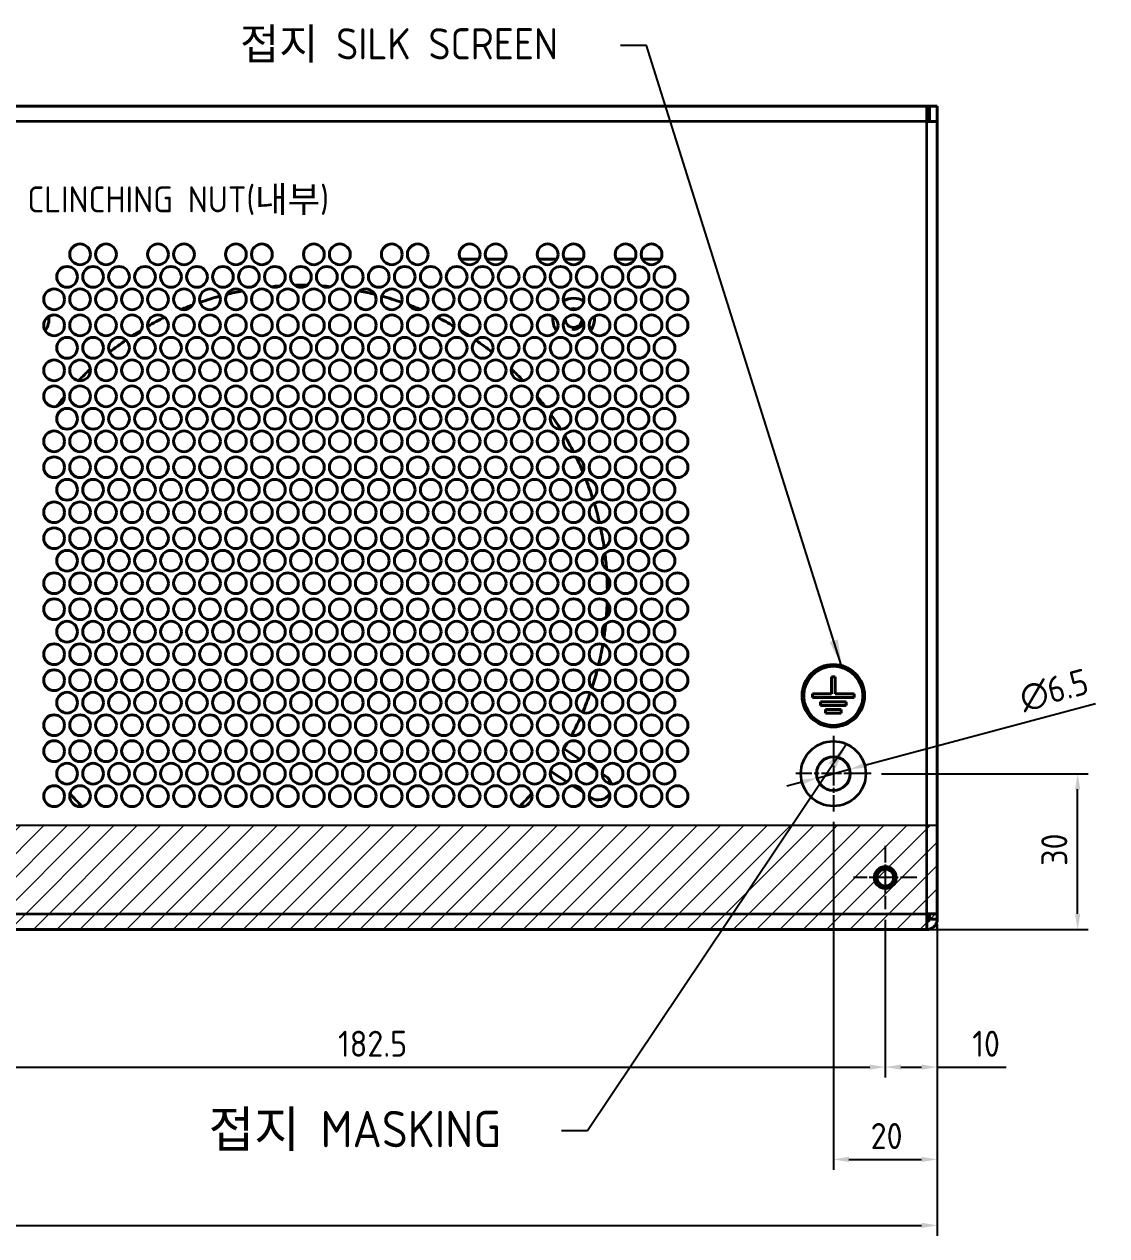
# Model space of a CAD drawing. Header units: millimetres. Extents: x 0 to 1682, y 0 to 1188.
# Drawn here: x 308.7 to 517.1, y 224.6 to 457.8 of the extents above; entities that cross this region are included whole.
import ezdxf

# ---------------------------------------------------------------- set-up
doc = ezdxf.new("R2010")
doc.units = ezdxf.units.MM
doc.header["$LTSCALE"] = 2
doc.linetypes.add('CHAIN', pattern=[0.3543, 0.2362, -0.0295, 0.0591, -0.0295])
for name, color, linetype, lineweight in [('가시적인 것(ISO)', 3, 'Continuous', 40), ('가시적인 좁은 것(ISO)', 3, 'Continuous', 35), ('기호(ISO)', 5, 'Continuous', 25), ('스케치 형상(ISO)', 3, 'Continuous', 25), ('중심 표식(ISO)', 1, 'Continuous', 25), ('치수(ISO)', 2, 'Continuous', 25), ('해치(ISO)', 7, 'Continuous', 18)]:
    doc.layers.add(name, color=color, linetype=linetype, lineweight=lineweight)
doc.styles.add('치수 텍스트_PSTEK_POSCO', font='isocp.shx')
doc.dimstyles.new('치수_PSTEK_POSCO', dxfattribs={"dimscale": 2, "dimtxt": 2.5, "dimasz": 1.5, "dimexe": 1, "dimexo": 1, "dimgap": 1, "dimtad": 1, "dimrnd": 1e-08, "dimdsep": 46, "dimtxsty": '치수 텍스트_PSTEK_POSCO', "dimcen": 0.09, "dimdle": 10, "dimclrd": 7, "dimclre": 7, "dimclrt": 2, "dimadec": 1, "dimazin": 2, "dimtfac": 1, "dimtmove": 0, "dimatfit": 3, "dimfxl": 0, "dimtolj": 1, "dimlwd": -1, "dimlwe": -1, "dimarcsym": 0})
doc.dimstyles.new('치수_PSTEK_POSCO$7', dxfattribs={"dimscale": 2, "dimtxt": 2.5, "dimasz": 2.5, "dimexe": 1, "dimexo": 1, "dimgap": 1, "dimtad": 1, "dimrnd": 1e-08, "dimdsep": 46, "dimtxsty": '치수 텍스트_PSTEK_POSCO', "dimcen": 0.09, "dimdle": 10, "dimclrd": 7, "dimclre": 7, "dimclrt": 2, "dimadec": 1, "dimazin": 2, "dimtfac": 1, "dimtmove": 0, "dimatfit": 3, "dimfxl": 0, "dimtolj": 1, "dimlwd": -1, "dimlwe": -1, "dimarcsym": 0})

# ---------------------------------------------------------------- blocks, each defined once
blk = doc.blocks.new('*D56')
at = {"layer": 'Defpoints', "color": 0, "transparency": 16777216}
for p in [(291.95, 287.41), (474.45, 287.41), (474.45, 257.03)]:
    blk.add_point(p, dxfattribs=at)
at = {"layer": '치수(ISO)', "color": 7, "transparency": 16777216}
for p, q in [((291.95, 285.41), (291.95, 255.03)), ((474.45, 285.41), (474.45, 255.03)), ((294.95, 257.03), (471.45, 257.03))]:
    blk.add_line(p, q, dxfattribs=at)
for points in [[(294.95, 257.53), (294.95, 256.53), (291.95, 257.03)], [(471.45, 257.53), (471.45, 256.53), (474.45, 257.03)]]:
    blk.add_solid(points, dxfattribs=at)
at = {"layer": '치수(ISO)', "color": 2, "transparency": 16777216, "insert": (369.11, 261.53), "char_height": 5, "attachment_point": 4, "style": '치수 텍스트_PSTEK_POSCO'}
blk.add_mtext('\\A1;182.5', dxfattribs=at)
blk = doc.blocks.new('*D57')
at = {"layer": 'Defpoints', "color": 0, "transparency": 16777216}
for p in [(474.45, 287.41), (484.45, 286.57), (484.45, 257.03)]:
    blk.add_point(p, dxfattribs=at)
at = {"layer": '치수(ISO)', "color": 7, "transparency": 16777216}
for p, q in [((474.45, 285.41), (474.45, 255.03)), ((484.45, 284.57), (484.45, 255.03)), ((477.45, 257.03), (481.45, 257.03)), ((484.45, 257.03), (497.69, 257.03))]:
    blk.add_line(p, q, dxfattribs=at)
for points in [[(477.45, 257.53), (477.45, 256.53), (474.45, 257.03)], [(481.45, 257.53), (481.45, 256.53), (484.45, 257.03)]]:
    blk.add_solid(points, dxfattribs=at)
at = {"layer": '치수(ISO)', "color": 2, "transparency": 16777216, "insert": (491.19, 261.53), "char_height": 5, "attachment_point": 4, "style": '치수 텍스트_PSTEK_POSCO'}
blk.add_mtext('\\A1;10', dxfattribs=at)
blk = doc.blocks.new('*D58')
at = {"layer": 'Defpoints', "color": 0, "transparency": 16777216}
for p in [(99.45, 286.57), (484.45, 286.57), (484.45, 226.57)]:
    blk.add_point(p, dxfattribs=at)
at = {"layer": '치수(ISO)', "color": 7, "transparency": 16777216}
for p, q in [((99.45, 284.57), (99.45, 224.57)), ((484.45, 284.57), (484.45, 224.57)), ((102.45, 226.57), (481.45, 226.57))]:
    blk.add_line(p, q, dxfattribs=at)
for points in [[(102.45, 227.07), (102.45, 226.07), (99.45, 226.57)], [(481.45, 227.07), (481.45, 226.07), (484.45, 226.57)]]:
    blk.add_solid(points, dxfattribs=at)
at = {"layer": '치수(ISO)', "color": 2, "transparency": 16777216, "insert": (272.34, 231.07), "char_height": 5, "attachment_point": 4, "style": '치수 텍스트_PSTEK_POSCO'}
blk.add_mtext('\\A1;385', dxfattribs=at)
blk = doc.blocks.new('*D61')
at = {"layer": 'Defpoints', "color": 0, "transparency": 16777216}
for p in [(471.7, 313.51), (511.48, 313.51), (482.45, 283.51)]:
    blk.add_point(p, dxfattribs=at)
at = {"layer": '치수(ISO)', "color": 7, "transparency": 16777216}
for p, q in [((473.7, 313.51), (513.48, 313.51)), ((511.48, 286.51), (511.48, 310.51)), ((484.45, 283.51), (513.48, 283.51))]:
    blk.add_line(p, q, dxfattribs=at)
for points in [[(510.98, 310.51), (511.98, 310.51), (511.48, 313.51)], [(510.98, 286.51), (511.98, 286.51), (511.48, 283.51)]]:
    blk.add_solid(points, dxfattribs=at)
at = {"layer": '치수(ISO)', "color": 2, "transparency": 16777216, "insert": (506.98, 295.76), "char_height": 5, "attachment_point": 4, "rotation": 90, "style": '치수 텍스트_PSTEK_POSCO'}
blk.add_mtext('\\A1;30', dxfattribs=at)
blk = doc.blocks.new('*D62')
at = {"layer": 'Defpoints', "color": 0, "transparency": 16777216}
for p in [(464.45, 306.26), (484.45, 286.57), (484.45, 239.27)]:
    blk.add_point(p, dxfattribs=at)
at = {"layer": '치수(ISO)', "color": 7, "transparency": 16777216}
for p, q in [((464.45, 304.26), (464.45, 237.27)), ((484.45, 284.57), (484.45, 237.27)), ((467.45, 239.27), (481.45, 239.27))]:
    blk.add_line(p, q, dxfattribs=at)
for points in [[(467.45, 239.77), (467.45, 238.77), (464.45, 239.27)], [(481.45, 239.77), (481.45, 238.77), (484.45, 239.27)]]:
    blk.add_solid(points, dxfattribs=at)
at = {"layer": '치수(ISO)', "color": 2, "transparency": 16777216, "insert": (471.63, 243.77), "char_height": 5, "attachment_point": 4, "style": '치수 텍스트_PSTEK_POSCO'}
blk.add_mtext('\\A1;20', dxfattribs=at)
blk = doc.blocks.new('*D63')
at = {"layer": 'Defpoints', "color": 0, "transparency": 16777216}
for p in [(461.31, 312.67), (467.59, 314.35)]:
    blk.add_point(p, dxfattribs=at)
at = {"layer": '치수(ISO)', "color": 7, "transparency": 16777216}
for p, q in [((470.49, 315.13), (514.9, 327.03)), ((461.31, 312.67), (467.59, 314.35)), ((458.41, 311.89), (455.51, 311.12))]:
    blk.add_line(p, q, dxfattribs=at)
for points in [[(470.36, 315.61), (470.61, 314.65), (467.59, 314.35)], [(458.28, 312.38), (458.54, 311.41), (461.31, 312.67)]]:
    blk.add_solid(points, dxfattribs=at)
at = {"layer": '치수(ISO)', "color": 2, "transparency": 16777216, "insert": (500.5, 327.83), "char_height": 5, "attachment_point": 4, "rotation": 15, "style": '치수 텍스트_PSTEK_POSCO'}
blk.add_mtext('\\A1;∅6.5', dxfattribs=at)

msp = doc.modelspace()

# ---------------------------------------------------------------- hatches: boundary and pattern name
at = {"layer": '해치(ISO)'}
h = msp.add_hatch(dxfattribs=at)
h.set_pattern_fill('ANSI31', color=1, scale=25.4, style=0)
h.set_pattern_definition([(45, (0, 0), (-2.245064, 2.245064), [])])
h.paths.add_polyline_path([(99.4482, 283.5118), (484.4482, 283.5118), (484.4482, 303.5118), (99.4482, 303.5118)])

# ---------------------------------------------------------------- linework, layer by layer
at = {"layer": '가시적인 것(ISO)'}
for p, q in [((101.4482, 442.0118), (482.4482, 442.0118)), ((482.4482, 442.0118), (482.9482, 442.0118)), ((482.4482, 439.0118), (482.4482, 442.0118)), ((482.9482, 442.0118), (484.4482, 442.0118)), ((482.9482, 439.0118), (482.9482, 442.0118)), ((484.4482, 442.0118), (484.4482, 439.0118)), ((482.4482, 440.5118), (482.9482, 440.5118)), ((482.9482, 440.0118), (482.4482, 440.0118)), ((482.4482, 439.0118), (484.4482, 439.0118)), ((484.4482, 439.0118), (484.4482, 286.5725)), ((396.2083, 412.5118), (393.4482, 412.5118)), ((401.2081, 412.5118), (397.6882, 412.5118)), ((411.2083, 412.5118), (407.6883, 412.5118)), ((416.2081, 412.5118), (412.6882, 412.5118)), ((426.2083, 412.5118), (422.6883, 412.5118)), ((431.2081, 412.5118), (427.6882, 412.5118)), ((464.7982, 332.1618), (464.0982, 332.1618)), ((464.0982, 332.1618), (464.0982, 328.8618)), ((464.7982, 328.8618), (464.7982, 332.1618)), ((464.0982, 328.8618), (460.4482, 328.8618)), ((460.4482, 328.8618), (460.4482, 328.1618)), ((468.4482, 328.8618), (464.7982, 328.8618)), ((468.4482, 328.1618), (468.4482, 328.8618)), ((460.4482, 328.1618), (468.4482, 328.1618)), ((466.9482, 327.3618), (461.9482, 327.3618)), ((461.9482, 327.3618), (461.9482, 326.6618)), ((461.9482, 326.6618), (466.9482, 326.6618)), ((466.9482, 326.6618), (466.9482, 327.3618)), ((465.9482, 325.8618), (462.9482, 325.8618)), ((462.9482, 325.8618), (462.9482, 325.1618)), ((462.9482, 325.1618), (465.9482, 325.1618)), ((465.9482, 325.1618), (465.9482, 325.8618)), ((412.6155, 318.2823), (415.6848, 316.27)), ((416.8452, 315.5092), (418.8208, 314.2139)), ((413.1781, 311.9346), (410.0115, 314.0108)), ((419.9487, 313.4744), (420.6046, 313.0444)), ((416.3256, 309.871), (414.3315, 311.1784)), ((417.8631, 308.863), (417.4488, 309.1346)), ((482.4482, 286.5118), (482.4482, 283.5118)), ((482.9482, 285.5118), (482.9482, 286.5216)), ((482.9482, 285.5118), (484.4482, 285.5118)), ((484.4482, 285.5118), (484.4482, 286.5725)), ((482.4482, 283.5118), (101.4482, 283.5118))]:
    msp.add_line(p, q, dxfattribs=at)
for centre, radius in [((319.4483, 413.4618), 2), ((324.4481, 413.4618), 2), ((334.4483, 413.4618), 2), ((339.4481, 413.4618), 2), ((349.4483, 413.4618), 2), ((354.4481, 413.4618), 2), ((364.4483, 413.4618), 2), ((369.4481, 413.4618), 2), ((379.4483, 413.4618), 2), ((384.4481, 413.4618), 2), ((394.4483, 413.4618), 2), ((399.4481, 413.4618), 2), ((409.4483, 413.4618), 2), ((414.4481, 413.4618), 2), ((424.4483, 413.4618), 2), ((429.4481, 413.4618), 2), ((316.9484, 409.1318), 2), ((321.9482, 409.1318), 2), ((326.9481, 409.1318), 2), ((331.9484, 409.1318), 2), ((336.9482, 409.1318), 2), ((341.9481, 409.1318), 2), ((346.9484, 409.1318), 2), ((351.9482, 409.1318), 2), ((356.9481, 409.1318), 2), ((361.9484, 409.1318), 2), ((366.9482, 409.1318), 2), ((371.9481, 409.1318), 2), ((376.9484, 409.1318), 2), ((381.9482, 409.1318), 2), ((386.9481, 409.1318), 2), ((391.9484, 409.1318), 2), ((396.9482, 409.1318), 2), ((401.9481, 409.1318), 2), ((406.9484, 409.1318), 2), ((411.9482, 409.1318), 2), ((416.9481, 409.1318), 2), ((421.9484, 409.1318), 2), ((426.9482, 409.1318), 2), ((431.9481, 409.1318), 2), ((314.4483, 404.8018), 2), ((319.4483, 404.8018), 2), ((324.4481, 404.8018), 2), ((329.4483, 404.8018), 2), ((334.4483, 404.8018), 2), ((339.4481, 404.8018), 2), ((344.4483, 404.8018), 2), ((349.4483, 404.8018), 2), ((354.4481, 404.8018), 2), ((359.4483, 404.8018), 2), ((364.4483, 404.8018), 2), ((369.4481, 404.8018), 2), ((374.4483, 404.8018), 2), ((379.4483, 404.8018), 2), ((384.4481, 404.8018), 2), ((389.4483, 404.8018), 2), ((394.4483, 404.8018), 2), ((399.4481, 404.8018), 2), ((404.4483, 404.8018), 2), ((409.4483, 404.8018), 2), ((414.4481, 404.8018), 2), ((419.4483, 404.8018), 2), ((424.4483, 404.8018), 2), ((429.4481, 404.8018), 2), ((434.4483, 404.8018), 2), ((314.4483, 399.8018), 2), ((319.4483, 399.8018), 2), ((324.4481, 399.8018), 2), ((329.4483, 399.8018), 2), ((334.4483, 399.8018), 2), ((339.4481, 399.8018), 2), ((344.4483, 399.8018), 2), ((349.4483, 399.8018), 2), ((354.4481, 399.8018), 2), ((359.4483, 399.8018), 2), ((364.4483, 399.8018), 2), ((369.4481, 399.8018), 2), ((374.4483, 399.8018), 2), ((379.4483, 399.8018), 2), ((384.4481, 399.8018), 2), ((389.4483, 399.8018), 2), ((394.4483, 399.8018), 2), ((399.4481, 399.8018), 2), ((404.4483, 399.8018), 2), ((409.4483, 399.8018), 2), ((414.4481, 399.8018), 2), ((419.4483, 399.8018), 2), ((424.4483, 399.8018), 2), ((429.4481, 399.8018), 2), ((434.4483, 399.8018), 2), ((316.9484, 395.4718), 2), ((321.9482, 395.4718), 2), ((326.9481, 395.4718), 2), ((331.9484, 395.4718), 2), ((336.9482, 395.4718), 2), ((341.9481, 395.4718), 2), ((346.9484, 395.4718), 2), ((351.9482, 395.4718), 2), ((356.9481, 395.4718), 2), ((361.9484, 395.4718), 2), ((366.9482, 395.4718), 2), ((371.9481, 395.4718), 2), ((376.9484, 395.4718), 2), ((381.9482, 395.4718), 2), ((386.9481, 395.4718), 2), ((391.9484, 395.4718), 2), ((396.9482, 395.4718), 2), ((401.9481, 395.4718), 2), ((406.9484, 395.4718), 2), ((411.9482, 395.4718), 2), ((416.9481, 395.4718), 2), ((421.9484, 395.4718), 2), ((426.9482, 395.4718), 2), ((431.9481, 395.4718), 2), ((314.4483, 391.1418), 2), ((319.4483, 391.1418), 2), ((324.4481, 391.1418), 2), ((329.4483, 391.1418), 2), ((334.4483, 391.1418), 2), ((339.4481, 391.1418), 2), ((344.4483, 391.1418), 2), ((349.4483, 391.1418), 2), ((354.4481, 391.1418), 2), ((359.4483, 391.1418), 2), ((364.4483, 391.1418), 2), ((369.4481, 391.1418), 2), ((374.4483, 391.1418), 2), ((379.4483, 391.1418), 2), ((384.4481, 391.1418), 2), ((389.4483, 391.1418), 2), ((394.4483, 391.1418), 2), ((399.4481, 391.1418), 2), ((404.4483, 391.1418), 2), ((409.4483, 391.1418), 2), ((414.4481, 391.1418), 2), ((419.4483, 391.1418), 2), ((424.4483, 391.1418), 2), ((429.4481, 391.1418), 2), ((434.4483, 391.1418), 2), ((314.4483, 386.1418), 2), ((319.4483, 386.1418), 2), ((324.4481, 386.1418), 2), ((329.4483, 386.1418), 2), ((334.4483, 386.1418), 2), ((339.4481, 386.1418), 2), ((344.4483, 386.1418), 2), ((349.4483, 386.1418), 2), ((354.4481, 386.1418), 2), ((359.4483, 386.1418), 2), ((364.4483, 386.1418), 2), ((369.4481, 386.1418), 2), ((374.4483, 386.1418), 2), ((379.4483, 386.1418), 2), ((384.4481, 386.1418), 2), ((389.4483, 386.1418), 2), ((394.4483, 386.1418), 2), ((399.4481, 386.1418), 2), ((404.4483, 386.1418), 2), ((409.4483, 386.1418), 2), ((414.4481, 386.1418), 2), ((419.4483, 386.1418), 2), ((424.4483, 386.1418), 2), ((429.4481, 386.1418), 2), ((434.4483, 386.1418), 2), ((316.9484, 381.8118), 2), ((321.9482, 381.8118), 2), ((326.9481, 381.8118), 2), ((331.9484, 381.8118), 2), ((336.9482, 381.8118), 2), ((341.9481, 381.8118), 2), ((346.9484, 381.8118), 2), ((351.9482, 381.8118), 2), ((356.9481, 381.8118), 2), ((361.9484, 381.8118), 2), ((366.9482, 381.8118), 2), ((371.9481, 381.8118), 2), ((376.9484, 381.8118), 2), ((381.9482, 381.8118), 2), ((386.9481, 381.8118), 2), ((391.9484, 381.8118), 2), ((396.9482, 381.8118), 2), ((401.9481, 381.8118), 2), ((406.9484, 381.8118), 2), ((411.9482, 381.8118), 2), ((416.9481, 381.8118), 2), ((421.9484, 381.8118), 2), ((426.9482, 381.8118), 2), ((431.9481, 381.8118), 2), ((314.4483, 377.4818), 2), ((319.4483, 377.4818), 2), ((324.4481, 377.4818), 2), ((329.4483, 377.4818), 2), ((334.4483, 377.4818), 2), ((339.4481, 377.4818), 2), ((344.4483, 377.4818), 2), ((349.4483, 377.4818), 2), ((354.4481, 377.4818), 2), ((359.4483, 377.4818), 2), ((364.4483, 377.4818), 2), ((369.4481, 377.4818), 2), ((374.4483, 377.4818), 2), ((379.4483, 377.4818), 2), ((384.4481, 377.4818), 2), ((389.4483, 377.4818), 2), ((394.4483, 377.4818), 2), ((399.4481, 377.4818), 2), ((404.4483, 377.4818), 2), ((409.4483, 377.4818), 2), ((414.4481, 377.4818), 2), ((419.4483, 377.4818), 2), ((424.4483, 377.4818), 2), ((429.4481, 377.4818), 2), ((434.4483, 377.4818), 2), ((314.4483, 372.4818), 2), ((319.4483, 372.4818), 2), ((324.4481, 372.4818), 2), ((329.4483, 372.4818), 2), ((334.4483, 372.4818), 2), ((339.4481, 372.4818), 2), ((344.4483, 372.4818), 2), ((349.4483, 372.4818), 2), ((354.4481, 372.4818), 2), ((359.4483, 372.4818), 2), ((364.4483, 372.4818), 2), ((369.4481, 372.4818), 2), ((374.4483, 372.4818), 2), ((379.4483, 372.4818), 2), ((384.4481, 372.4818), 2), ((389.4483, 372.4818), 2), ((394.4483, 372.4818), 2), ((399.4481, 372.4818), 2), ((404.4483, 372.4818), 2), ((409.4483, 372.4818), 2), ((414.4481, 372.4818), 2), ((419.4483, 372.4818), 2), ((424.4483, 372.4818), 2), ((429.4481, 372.4818), 2), ((434.4483, 372.4818), 2), ((316.9484, 368.1518), 2), ((321.9482, 368.1518), 2), ((326.9481, 368.1518), 2), ((331.9484, 368.1518), 2), ((336.9482, 368.1518), 2), ((341.9481, 368.1518), 2), ((346.9484, 368.1518), 2), ((351.9482, 368.1518), 2), ((356.9481, 368.1518), 2), ((361.9484, 368.1518), 2), ((366.9482, 368.1518), 2), ((371.9481, 368.1518), 2), ((376.9484, 368.1518), 2), ((381.9482, 368.1518), 2), ((386.9481, 368.1518), 2), ((391.9484, 368.1518), 2), ((396.9482, 368.1518), 2), ((401.9481, 368.1518), 2), ((406.9484, 368.1518), 2), ((411.9482, 368.1518), 2), ((416.9481, 368.1518), 2), ((421.9484, 368.1518), 2), ((426.9482, 368.1518), 2), ((431.9481, 368.1518), 2), ((314.4483, 363.8218), 2), ((319.4483, 363.8218), 2), ((324.4481, 363.8218), 2), ((329.4483, 363.8218), 2), ((334.4483, 363.8218), 2), ((339.4481, 363.8218), 2), ((344.4483, 363.8218), 2), ((349.4483, 363.8218), 2), ((354.4481, 363.8218), 2), ((359.4483, 363.8218), 2), ((364.4483, 363.8218), 2), ((369.4481, 363.8218), 2), ((374.4483, 363.8218), 2), ((379.4483, 363.8218), 2), ((384.4481, 363.8218), 2), ((389.4483, 363.8218), 2), ((394.4483, 363.8218), 2), ((399.4481, 363.8218), 2), ((404.4483, 363.8218), 2), ((409.4483, 363.8218), 2), ((414.4481, 363.8218), 2), ((419.4483, 363.8218), 2), ((424.4483, 363.8218), 2), ((429.4481, 363.8218), 2), ((434.4483, 363.8218), 2), ((314.4483, 358.8218), 2), ((319.4483, 358.8218), 2), ((324.4481, 358.8218), 2), ((329.4483, 358.8218), 2), ((334.4483, 358.8218), 2), ((339.4481, 358.8218), 2), ((344.4483, 358.8218), 2), ((349.4483, 358.8218), 2), ((354.4481, 358.8218), 2), ((359.4483, 358.8218), 2), ((364.4483, 358.8218), 2), ((369.4481, 358.8218), 2), ((374.4483, 358.8218), 2), ((379.4483, 358.8218), 2), ((384.4481, 358.8218), 2), ((389.4483, 358.8218), 2), ((394.4483, 358.8218), 2), ((399.4481, 358.8218), 2), ((404.4483, 358.8218), 2), ((409.4483, 358.8218), 2), ((414.4481, 358.8218), 2), ((419.4483, 358.8218), 2), ((424.4483, 358.8218), 2), ((429.4481, 358.8218), 2), ((434.4483, 358.8218), 2), ((316.9484, 354.4918), 2), ((321.9482, 354.4918), 2), ((326.9481, 354.4918), 2), ((331.9484, 354.4918), 2), ((336.9482, 354.4918), 2), ((341.9481, 354.4918), 2), ((346.9484, 354.4918), 2), ((351.9482, 354.4918), 2), ((356.9481, 354.4918), 2), ((361.9484, 354.4918), 2), ((366.9482, 354.4918), 2), ((371.9481, 354.4918), 2), ((376.9484, 354.4918), 2), ((381.9482, 354.4918), 2), ((386.9481, 354.4918), 2), ((391.9484, 354.4918), 2), ((396.9482, 354.4918), 2), ((401.9481, 354.4918), 2), ((406.9484, 354.4918), 2), ((411.9482, 354.4918), 2), ((416.9481, 354.4918), 2), ((421.9484, 354.4918), 2), ((426.9482, 354.4918), 2), ((431.9481, 354.4918), 2), ((314.4483, 350.1618), 2), ((319.4483, 350.1618), 2), ((324.4481, 350.1618), 2), ((329.4483, 350.1618), 2), ((334.4483, 350.1618), 2), ((339.4481, 350.1618), 2), ((344.4483, 350.1618), 2), ((349.4483, 350.1618), 2), ((354.4481, 350.1618), 2), ((359.4483, 350.1618), 2), ((364.4483, 350.1618), 2), ((369.4481, 350.1618), 2), ((374.4483, 350.1618), 2), ((379.4483, 350.1618), 2), ((384.4481, 350.1618), 2), ((389.4483, 350.1618), 2), ((394.4483, 350.1618), 2), ((399.4481, 350.1618), 2), ((404.4483, 350.1618), 2), ((409.4483, 350.1618), 2), ((414.4481, 350.1618), 2), ((419.4483, 350.1618), 2), ((424.4483, 350.1618), 2), ((429.4481, 350.1618), 2), ((434.4483, 350.1618), 2), ((314.4483, 345.1618), 2), ((319.4483, 345.1618), 2), ((324.4481, 345.1618), 2), ((329.4483, 345.1618), 2), ((334.4483, 345.1618), 2), ((339.4481, 345.1618), 2), ((344.4483, 345.1618), 2), ((349.4483, 345.1618), 2), ((354.4481, 345.1618), 2), ((359.4483, 345.1618), 2), ((364.4483, 345.1618), 2), ((369.4481, 345.1618), 2), ((374.4483, 345.1618), 2), ((379.4483, 345.1618), 2), ((384.4481, 345.1618), 2), ((389.4483, 345.1618), 2), ((394.4483, 345.1618), 2), ((399.4481, 345.1618), 2), ((404.4483, 345.1618), 2), ((409.4483, 345.1618), 2), ((414.4481, 345.1618), 2), ((419.4483, 345.1618), 2), ((424.4483, 345.1618), 2), ((429.4481, 345.1618), 2), ((434.4483, 345.1618), 2), ((316.9484, 340.8318), 2), ((321.9482, 340.8318), 2), ((326.9481, 340.8318), 2), ((331.9484, 340.8318), 2), ((336.9482, 340.8318), 2), ((341.9481, 340.8318), 2), ((346.9484, 340.8318), 2), ((351.9482, 340.8318), 2), ((356.9481, 340.8318), 2), ((361.9484, 340.8318), 2), ((366.9482, 340.8318), 2), ((371.9481, 340.8318), 2), ((376.9484, 340.8318), 2), ((381.9482, 340.8318), 2), ((386.9481, 340.8318), 2), ((391.9484, 340.8318), 2), ((396.9482, 340.8318), 2), ((401.9481, 340.8318), 2), ((406.9484, 340.8318), 2), ((411.9482, 340.8318), 2), ((416.9481, 340.8318), 2), ((421.9484, 340.8318), 2), ((426.9482, 340.8318), 2), ((431.9481, 340.8318), 2), ((314.4483, 336.5018), 2), ((319.4483, 336.5018), 2), ((324.4481, 336.5018), 2), ((329.4483, 336.5018), 2), ((334.4483, 336.5018), 2), ((339.4481, 336.5018), 2), ((344.4483, 336.5018), 2), ((349.4483, 336.5018), 2), ((354.4481, 336.5018), 2), ((359.4483, 336.5018), 2), ((364.4483, 336.5018), 2), ((369.4481, 336.5018), 2), ((374.4483, 336.5018), 2), ((379.4483, 336.5018), 2), ((384.4481, 336.5018), 2), ((389.4483, 336.5018), 2), ((394.4483, 336.5018), 2), ((399.4481, 336.5018), 2), ((404.4483, 336.5018), 2), ((409.4483, 336.5018), 2), ((414.4481, 336.5018), 2), ((419.4483, 336.5018), 2), ((424.4483, 336.5018), 2), ((429.4481, 336.5018), 2), ((434.4483, 336.5018), 2), ((314.4483, 331.5018), 2), ((319.4483, 331.5018), 2), ((324.4481, 331.5018), 2), ((329.4483, 331.5018), 2), ((334.4483, 331.5018), 2), ((339.4481, 331.5018), 2), ((344.4483, 331.5018), 2), ((349.4483, 331.5018), 2), ((354.4481, 331.5018), 2), ((359.4483, 331.5018), 2), ((364.4483, 331.5018), 2), ((369.4481, 331.5018), 2), ((374.4483, 331.5018), 2), ((379.4483, 331.5018), 2), ((384.4481, 331.5018), 2), ((389.4483, 331.5018), 2), ((394.4483, 331.5018), 2), ((399.4481, 331.5018), 2), ((404.4483, 331.5018), 2), ((409.4483, 331.5018), 2), ((414.4481, 331.5018), 2), ((419.4483, 331.5018), 2), ((424.4483, 331.5018), 2), ((429.4481, 331.5018), 2), ((434.4483, 331.5018), 2), ((464.4482, 328.5118), 6), ((464.4482, 328.5118), 5.7), ((316.9484, 327.1718), 2), ((321.9482, 327.1718), 2), ((326.9481, 327.1718), 2), ((331.9484, 327.1718), 2), ((336.9482, 327.1718), 2), ((341.9481, 327.1718), 2), ((346.9484, 327.1718), 2), ((351.9482, 327.1718), 2), ((356.9481, 327.1718), 2), ((361.9484, 327.1718), 2), ((366.9482, 327.1718), 2), ((371.9481, 327.1718), 2), ((376.9484, 327.1718), 2), ((381.9482, 327.1718), 2), ((386.9481, 327.1718), 2), ((391.9484, 327.1718), 2), ((396.9482, 327.1718), 2), ((401.9481, 327.1718), 2), ((406.9484, 327.1718), 2), ((411.9482, 327.1718), 2), ((416.9481, 327.1718), 2), ((421.9484, 327.1718), 2), ((426.9482, 327.1718), 2), ((431.9481, 327.1718), 2), ((314.4483, 322.8418), 2), ((319.4483, 322.8418), 2), ((324.4481, 322.8418), 2), ((329.4483, 322.8418), 2), ((334.4483, 322.8418), 2), ((339.4481, 322.8418), 2), ((344.4483, 322.8418), 2), ((349.4483, 322.8418), 2), ((354.4481, 322.8418), 2), ((359.4483, 322.8418), 2), ((364.4483, 322.8418), 2), ((369.4481, 322.8418), 2), ((374.4483, 322.8418), 2), ((379.4483, 322.8418), 2), ((384.4481, 322.8418), 2), ((389.4483, 322.8418), 2), ((394.4483, 322.8418), 2), ((399.4481, 322.8418), 2), ((404.4483, 322.8418), 2), ((409.4483, 322.8418), 2), ((414.4481, 322.8418), 2), ((419.4483, 322.8418), 2), ((424.4483, 322.8418), 2), ((429.4481, 322.8418), 2), ((434.4483, 322.8418), 2), ((314.4483, 317.8418), 2), ((319.4483, 317.8418), 2), ((324.4481, 317.8418), 2), ((329.4483, 317.8418), 2), ((334.4483, 317.8418), 2), ((339.4481, 317.8418), 2), ((344.4483, 317.8418), 2), ((349.4483, 317.8418), 2), ((354.4481, 317.8418), 2), ((359.4483, 317.8418), 2), ((364.4483, 317.8418), 2), ((369.4481, 317.8418), 2), ((374.4483, 317.8418), 2), ((379.4483, 317.8418), 2), ((384.4481, 317.8418), 2), ((389.4483, 317.8418), 2), ((394.4483, 317.8418), 2), ((399.4481, 317.8418), 2), ((404.4483, 317.8418), 2), ((409.4483, 317.8418), 2), ((414.4481, 317.8418), 2), ((419.4483, 317.8418), 2), ((424.4483, 317.8418), 2), ((429.4481, 317.8418), 2), ((434.4483, 317.8418), 2), ((316.9484, 313.5118), 2), ((321.9482, 313.5118), 2), ((326.9481, 313.5118), 2), ((331.9484, 313.5118), 2), ((336.9482, 313.5118), 2), ((341.9481, 313.5118), 2), ((346.9484, 313.5118), 2), ((351.9482, 313.5118), 2), ((356.9481, 313.5118), 2), ((361.9484, 313.5118), 2), ((366.9482, 313.5118), 2), ((371.9481, 313.5118), 2), ((376.9484, 313.5118), 2), ((381.9482, 313.5118), 2), ((386.9481, 313.5118), 2), ((391.9484, 313.5118), 2), ((396.9482, 313.5118), 2), ((401.9481, 313.5118), 2), ((406.9484, 313.5118), 2), ((411.9482, 313.5118), 2), ((416.9481, 313.5118), 2), ((421.9484, 313.5118), 2), ((426.9482, 313.5118), 2), ((431.9481, 313.5118), 2), ((464.4482, 313.5118), 3.25), ((314.4483, 309.1818), 2), ((319.4483, 309.1818), 2), ((324.4481, 309.1818), 2), ((329.4483, 309.1818), 2), ((334.4483, 309.1818), 2), ((339.4481, 309.1818), 2), ((344.4483, 309.1818), 2), ((349.4483, 309.1818), 2), ((354.4481, 309.1818), 2), ((359.4483, 309.1818), 2), ((364.4483, 309.1818), 2), ((369.4481, 309.1818), 2), ((374.4483, 309.1818), 2), ((379.4483, 309.1818), 2), ((384.4481, 309.1818), 2), ((389.4483, 309.1818), 2), ((394.4483, 309.1818), 2), ((399.4481, 309.1818), 2), ((404.4483, 309.1818), 2), ((409.4483, 309.1818), 2), ((414.4481, 309.1818), 2), ((419.4483, 309.1818), 2), ((424.4483, 309.1818), 2), ((429.4481, 309.1818), 2), ((434.4483, 309.1818), 2), ((474.4482, 293.5118), 2.1), ((474.4482, 293.5118), 1.621)]:
    msp.add_circle(centre, radius, dxfattribs=at)
for centre, radius, start, end in [((393.4482, 414.5118), 2, 244.859504, 270), ((361.9482, 348.5118), 59, 101.060547, 103.979682), ((361.9482, 348.5118), 59, 93.934616, 95.495942), ((361.9482, 348.5118), 59, 88.876184, 91.123539), ((361.9482, 348.5118), 59, 84.50417, 86.065547), ((361.9482, 348.5118), 59, 76.020148, 78.939339), ((361.9482, 348.5118), 59, 110.664118, 112.910748), ((361.9482, 348.5118), 59, 105.327362, 109.212399), ((361.9482, 348.5118), 59, 70.787465, 74.672502), ((361.9482, 348.5118), 59, 67.089308, 69.336083), ((414.4482, 401.0118), 4, 60.404987, 119.59723), ((309.4482, 401.0118), 4, 325.564459, 7.227856), ((361.9482, 348.5118), 59, 116.407493, 119.989852), ((361.9482, 348.5118), 59, 60.009992, 63.592409), ((414.4482, 401.0118), 4, 172.770959, 214.437494), ((414.4482, 401.0118), 4, 325.564459, 7.227856), ((361.9482, 348.5118), 59, 121.383303, 123.337508), ((361.9482, 348.5118), 59, 56.662502, 58.616453), ((414.4482, 401.0118), 1.621, 181.336597, 358.656458), ((361.9482, 348.5118), 59, 124.794317, 128.601355), ((361.9482, 348.5118), 59, 51.398777, 55.20578), ((361.9482, 348.5118), 59, 133.371275, 136.453636), ((361.9482, 348.5118), 59, 43.546341, 46.62855), ((361.9482, 348.5118), 59, 140.462389, 142.764253), ((361.9482, 348.5118), 59, 37.235808, 39.537377), ((361.9482, 348.5118), 59, 32.039866, 35.287365), ((361.9482, 348.5118), 59, 27.201506, 30.579226), ((361.9482, 348.5118), 59, 23.036824, 26.043405), ((361.9482, 348.5118), 59, 17.788506, 21.513959), ((361.9482, 348.5118), 59, 13.037874, 16.781506), ((361.9482, 348.5118), 59, 8.298118, 12.032581), ((361.9482, 348.5118), 59, 4.229506, 7.153832), ((361.9482, 348.5118), 59, 0.316605, 2.970768), ((361.9482, 348.5118), 59, 355.26416, 358.067183), ((361.9482, 348.5118), 59, 351.4259, 353.985743), ((361.9482, 348.5118), 59, 346.272082, 350.132484), ((361.9482, 348.5118), 59, 341.832, 345.208856), ((361.9482, 348.5118), 59, 336.851293, 340.736098), ((361.9482, 348.5118), 59, 332.070098, 335.816976), ((361.9482, 348.5118), 59, 329.178514, 330.536772), ((419.2338, 310.9537), 2.5, 13.370336, 56.75), ((361.9482, 348.5118), 59, 217.691449, 218.058699), ((361.9482, 348.5118), 59, 321.939048, 322.311166), ((361.9482, 348.5118), 59, 221.140405, 224.422767), ((361.9482, 348.5118), 59, 315.577264, 318.859761), ((419.2338, 310.9537), 2.5, 236.75, 329.377619)]:
    msp.add_arc(centre, radius, start, end, dxfattribs=at)
for points in [[(484.4482, 286.5725), (484.4482, 286.5573), (483.9398, 286.5422), (483.2148, 286.527), (482.9726, 286.5219), (482.7104, 286.5169), (482.4482, 286.5118)], [(482.4482, 283.5118), (483.2332, 283.5118), (483.9946, 284.0202), (484.2955, 284.7452), (484.396, 284.9875), (484.4482, 285.2496), (484.4482, 285.5118)]]:
    msp.add_open_spline(points, degree=3, knots=[0, 0, 0, 0, 1.17745307, 1.17745307, 1.17745307, 1.57079633, 1.57079633, 1.57079633, 1.57079633], dxfattribs=at)
for points in [[(482.4482, 285.5118), (482.6974, 285.8484), (482.9253, 286.185), (482.9466, 286.5215)], [(482.4482, 285.5118), (482.6167, 285.5687), (482.784, 285.6256), (482.946, 285.6824)], [(482.4482, 285.0118), (482.71, 285.0118), (482.9482, 285.25), (482.9482, 285.5118)]]:
    msp.add_open_spline(points, degree=3, dxfattribs=at)
at = {"layer": '가시적인 좁은 것(ISO)'}
for p, q in [((482.4482, 439.0118), (101.4482, 439.0118)), ((482.4482, 286.5118), (482.4482, 439.0118)), ((101.4482, 286.5118), (482.4482, 286.5118))]:
    msp.add_line(p, q, dxfattribs=at)
msp.add_circle((464.4482, 313.5118), 6.25, dxfattribs=at)
for centre, start, end in [((414.4482, 401.0118), 71.352953, 108.649264), ((414.4482, 401.0118), 260, 342.388706), ((474.4482, 293.5118), 190, 100)]:
    msp.add_arc(centre, 2, start, end, dxfattribs=at)
at = {"layer": '스케치 형상(ISO)'}
for p, q in [((484.4482, 303.5118), (99.4482, 303.5118)), ((484.4482, 283.5118), (484.4482, 303.5118)), ((99.4482, 283.5118), (484.4482, 283.5118))]:
    msp.add_line(p, q, dxfattribs=at)
at = {"layer": '중심 표식(ISO)', "linetype": 'CHAIN', "ltscale": 8.056153}
for p, q in [((464.4482, 320.7618), (464.4482, 306.2618)), ((471.6982, 313.5118), (457.1982, 313.5118))]:
    msp.add_line(p, q, dxfattribs=at)
at = {"layer": '중심 표식(ISO)', "linetype": 'CHAIN', "ltscale": 6.778265}
for p, q in [((474.4482, 299.6118), (474.4482, 287.4118)), ((480.5482, 293.5118), (468.3482, 293.5118))]:
    msp.add_line(p, q, dxfattribs=at)

# ---------------------------------------------------------------- texts
at = {"layer": '기호(ISO)', "color": 2, "attachment_point": 4, "style": '치수 텍스트_PSTEK_POSCO'}
for s, insert, char_height, width in [('{\\fISOCP|b0|i0;\\H6.0000;접지 SILK SCREEN}', (350.2484, 453.6647), 6, 71.206203), ('{\\fISOCP|b0|i0;\\H7.0000;접지 MASKING}', (344.1864, 244.7384), 7, 65.945172)]:
    msp.add_mtext(s, dxfattribs=dict(at, insert=insert, char_height=char_height, width=width))
at = {"layer": '기호(ISO)', "color": 2, "insert": (288.1039, 423.7738), "char_height": 5, "width": 94.162338, "attachment_point": 4, "line_spacing_factor": 0.4375, "style": '치수 텍스트_PSTEK_POSCO'}
msp.add_mtext('{M4x0.7 CLINCHING NUT(내부)}', dxfattribs=at)

# ---------------------------------------------------------------- dimensions: what is measured, and where the dimension line sits
at = {"layer": '치수(ISO)', "color": 7}
dim = msp.add_diameter_dim_2p(p1=(461.309, 312.6706), p2=(467.5875, 314.353), dimstyle='치수_PSTEK_POSCO', override={"dimdec": 2, "dimlfac": 1, "dimtp": 0, "dimtm": 0, "dimtdec": 2, "dimatfit": 2}, dxfattribs=at)
dim.commit()
dim.dimension.update_dxf_attribs({"geometry": '*D63', "text_midpoint": (507.3183, 324.9988), "dimtype": 163})
for base, p1, p2, angle, override, picture, middle in [((511.4841, 313.5118), (482.4482, 283.5118), (471.6982, 313.5118), 90, {"dimdec": 2, "dimtp": 0, "dimtm": 0, "dimtdec": 2, "dimtofl": 0, "dimatfit": 1}, '*D61', (511.4841, 298.5118)), ((484.4482, 239.2709), (464.4482, 306.2618), (484.4482, 286.5725), 180, {"dimdec": 2, "dimtp": 0, "dimtm": 0, "dimtdec": 2, "dimtofl": 0, "dimatfit": 1}, '*D62', (474.4482, 239.2709)), ((474.4482, 257.0314), (291.9482, 287.4118), (474.4482, 287.4118), 180, {"dimdec": 2, "dimtp": 0, "dimtm": 0, "dimtdec": 2, "dimtofl": 0, "dimatfit": 1}, '*D56', (375.7182, 257.0314)), ((484.4482, 257.0314), (474.4482, 287.4118), (484.4482, 286.5725), 180, {"dimdec": 2, "dimtp": 0, "dimtm": 0, "dimtdec": 2, "dimtofl": 0, "dimatfit": 2}, '*D57', (493.4422, 257.0314))]:
    dim = msp.add_linear_dim(base=base, p1=p1, p2=p2, angle=angle, dimstyle='치수_PSTEK_POSCO', override=override, dxfattribs=at)
    dim.commit()
    dim.dimension.update_dxf_attribs({"geometry": picture, "text_midpoint": middle, "dimtype": 160})
dim = msp.add_linear_dim(base=(484.4482, 226.5725), p1=(99.4482, 286.5725), p2=(484.4482, 286.5725), dimstyle='치수_PSTEK_POSCO', override={"dimdec": 2, "dimtp": 0, "dimtm": 0, "dimtdec": 2, "dimtofl": 0, "dimatfit": 1}, dxfattribs=at)
dim.commit()
dim.dimension.update_dxf_attribs({"geometry": '*D58', "text_midpoint": (276.9482, 226.5725), "dimtype": 160})

# ---------------------------------------------------------------- leaders
at = {"layer": '기호(ISO)', "color": 7, "annotation_type": 0, "has_hookline": 1}
for points, hookline_direction, text_width in [([(466.0395, 334.2969), (428.4546, 453.6647), (423.4546, 453.6647)], 1, 67.2146), ([(264.8402, 367.818), (281.1039, 423.7738), (286.1039, 423.7738)], 0, 82.1332), ([(467.0128, 319.2114), (417.1316, 244.7384), (412.1316, 244.7384)], 1, 61.3048)]:
    msp.add_leader(points, dimstyle='치수_PSTEK_POSCO$7', override={"dimtad": 0}, dxfattribs=dict(at, hookline_direction=hookline_direction, text_width=text_width))

doc.saveas('drawing.dxf')
